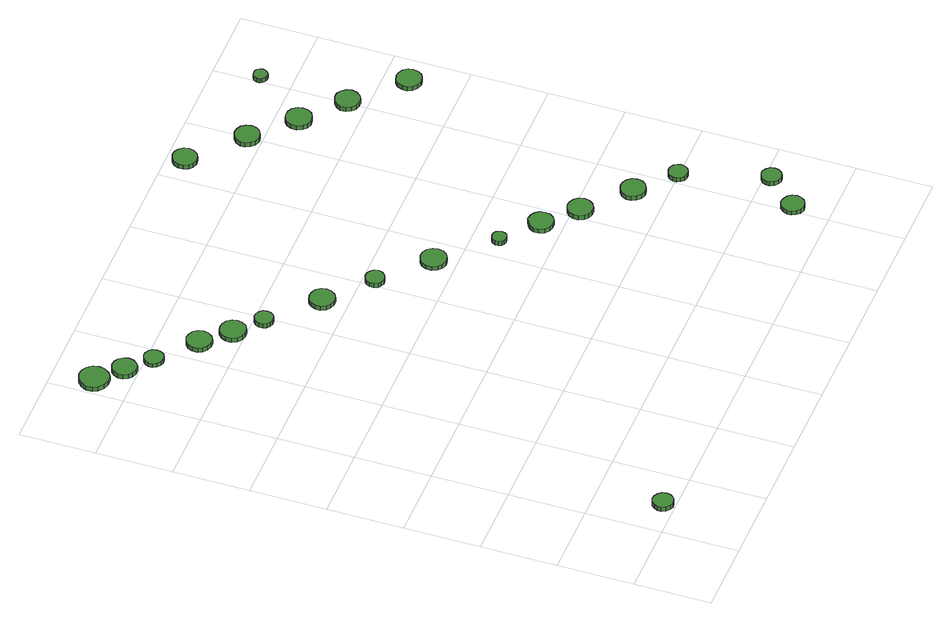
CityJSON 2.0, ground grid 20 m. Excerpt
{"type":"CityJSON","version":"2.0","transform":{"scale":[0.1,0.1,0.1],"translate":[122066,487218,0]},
"CityObjects":{
"tree1":{"type":"SolitaryVegetationObject","attributes":{"function":"something"},"geometry":[{"type":"MultiSurface","lod":"1","boundaries":[[[0,1,2,3,4,5,6,7,8,9,10,11,12,13,14]],[[15,16,17,18,19,20,21,22,23,24,25,26,27,28,29]],[[0,29,28,1]],[[1,28,27,2]],[[2,27,26,3]],[[3,26,25,4]],[[4,25,24,5]],[[5,24,23,6]],[[6,23,22,7]],[[7,22,21,8]],[[8,21,20,9]],[[9,20,19,10]],[[10,19,18,11]],[[11,18,17,12]],[[12,17,16,13]],[[13,16,15,14]],[[14,15,29,0]]]}]},
"tree2":{"type":"SolitaryVegetationObject","attributes":{"function":"something"},"geometry":[{"type":"MultiSurface","lod":"1","boundaries":[[[30,31,32,33,34,35,36,37,38,39,40,41,42,43,44]],[[45,46,47,48,49,50,51,52,53,54,55,56,57,58,59]],[[30,59,58,31]],[[31,58,57,32]],[[32,57,56,33]],[[33,56,55,34]],[[34,55,54,35]],[[35,54,53,36]],[[36,53,52,37]],[[37,52,51,38]],[[38,51,50,39]],[[39,50,49,40]],[[40,49,48,41]],[[41,48,47,42]],[[42,47,46,43]],[[43,46,45,44]],[[44,45,59,30]]]}]},
"tree3":{"type":"SolitaryVegetationObject","attributes":{"function":"something"},"geometry":[{"type":"MultiSurface","lod":"1","boundaries":[[[60,61,62,63,64,65,66,67,68,69,70,71,72,73,74]],[[75,76,77,78,79,80,81,82,83,84,85,86,87,88,89]],[[60,89,88,61]],[[61,88,87,62]],[[62,87,86,63]],[[63,86,85,64]],[[64,85,84,65]],[[65,84,83,66]],[[66,83,82,67]],[[67,82,81,68]],[[68,81,80,69]],[[69,80,79,70]],[[70,79,78,71]],[[71,78,77,72]],[[72,77,76,73]],[[73,76,75,74]],[[74,75,89,60]]]}]},
"tree4":{"type":"SolitaryVegetationObject","attributes":{"function":"something"},"geometry":[{"type":"MultiSurface","lod":"1","boundaries":[[[90,91,92,93,94,95,96,97,98,99,100,101,102,103,104]],[[105,106,107,108,109,110,111,112,113,114,115,116,117,118,119]],[[90,119,118,91]],[[91,118,117,92]],[[92,117,116,93]],[[93,116,115,94]],[[94,115,114,95]],[[95,114,113,96]],[[96,113,112,97]],[[97,112,111,98]],[[98,111,110,99]],[[99,110,109,100]],[[100,109,108,101]],[[101,108,107,102]],[[102,107,106,103]],[[103,106,105,104]],[[104,105,119,90]]]}]},
"tree5":{"type":"SolitaryVegetationObject","attributes":{"function":"something"},"geometry":[{"type":"MultiSurface","lod":"1","boundaries":[[[120,121,122,123,124,125,126,127,128,129,130,131,132,133,134]],[[135,136,137,138,139,140,141,142,143,144,145,146,147,148,149]],[[120,149,148,121]],[[121,148,147,122]],[[122,147,146,123]],[[123,146,145,124]],[[124,145,144,125]],[[125,144,143,126]],[[126,143,142,127]],[[127,142,141,128]],[[128,141,140,129]],[[129,140,139,130]],[[130,139,138,131]],[[131,138,137,132]],[[132,137,136,133]],[[133,136,135,134]],[[134,135,149,120]]]}]},
"tree6":{"type":"SolitaryVegetationObject","attributes":{"function":"something"},"geometry":[{"type":"MultiSurface","lod":"1","boundaries":[[[150,151,152,153,154,155,156,157,158,159,160,161,162,163,164]],[[165,166,167,168,169,170,171,172,173,174,175,176,177,178,179]],[[150,179,178,151]],[[151,178,177,152]],[[152,177,176,153]],[[153,176,175,154]],[[154,175,174,155]],[[155,174,173,156]],[[156,173,172,157]],[[157,172,171,158]],[[158,171,170,159]],[[159,170,169,160]],[[160,169,168,161]],[[161,168,167,162]],[[162,167,166,163]],[[163,166,165,164]],[[164,165,179,150]]]}]},
"tree7":{"type":"SolitaryVegetationObject","attributes":{"function":"something"},"geometry":[{"type":"MultiSurface","lod":"1","boundaries":[[[180,181,182,183,184,185,186,187,188,189,190,191,192,193,194]],[[195,196,197,198,199,200,201,202,203,204,205,206,207,208,209]],[[180,209,208,181]],[[181,208,207,182]],[[182,207,206,183]],[[183,206,205,184]],[[184,205,204,185]],[[185,204,203,186]],[[186,203,202,187]],[[187,202,201,188]],[[188,201,200,189]],[[189,200,199,190]],[[190,199,198,191]],[[191,198,197,192]],[[192,197,196,193]],[[193,196,195,194]],[[194,195,209,180]]]}]},
"tree8":{"type":"SolitaryVegetationObject","attributes":{"function":"something"},"geometry":[{"type":"MultiSurface","lod":"1","boundaries":[[[210,211,212,213,214,215,216,217,218,219,220,221,222,223,224]],[[225,226,227,228,229,230,231,232,233,234,235,236,237,238,239]],[[210,239,238,211]],[[211,238,237,212]],[[212,237,236,213]],[[213,236,235,214]],[[214,235,234,215]],[[215,234,233,216]],[[216,233,232,217]],[[217,232,231,218]],[[218,231,230,219]],[[219,230,229,220]],[[220,229,228,221]],[[221,228,227,222]],[[222,227,226,223]],[[223,226,225,224]],[[224,225,239,210]]]}]},
"tree9":{"type":"SolitaryVegetationObject","attributes":{"function":"something"},"geometry":[{"type":"MultiSurface","lod":"1","boundaries":[[[240,241,242,243,244,245,246,247,248,249,250,251,252,253,254]],[[255,256,257,258,259,260,261,262,263,264,265,266,267,268,269]],[[240,269,268,241]],[[241,268,267,242]],[[242,267,266,243]],[[243,266,265,244]],[[244,265,264,245]],[[245,264,263,246]],[[246,263,262,247]],[[247,262,261,248]],[[248,261,260,249]],[[249,260,259,250]],[[250,259,258,251]],[[251,258,257,252]],[[252,257,256,253]],[[253,256,255,254]],[[254,255,269,240]]]}]},
"tree10":{"type":"SolitaryVegetationObject","attributes":{"function":"something"},"geometry":[{"type":"MultiSurface","lod":"1","boundaries":[[[270,271,272,273,274,275,276,277,278,279,280,281,282,283,284]],[[285,286,287,288,289,290,291,292,293,294,295,296,297,298,299]],[[270,299,298,271]],[[271,298,297,272]],[[272,297,296,273]],[[273,296,295,274]],[[274,295,294,275]],[[275,294,293,276]],[[276,293,292,277]],[[277,292,291,278]],[[278,291,290,279]],[[279,290,289,280]],[[280,289,288,281]],[[281,288,287,282]],[[282,287,286,283]],[[283,286,285,284]],[[284,285,299,270]]]}]},
"tree11":{"type":"SolitaryVegetationObject","attributes":{"function":"something"},"geometry":[{"type":"MultiSurface","lod":"1","boundaries":[[[300,301,302,303,304,305,306,307,308,309,310,311,312,313,314]],[[315,316,317,318,319,320,321,322,323,324,325,326,327,328,329]],[[300,329,328,301]],[[301,328,327,302]],[[302,327,326,303]],[[303,326,325,304]],[[304,325,324,305]],[[305,324,323,306]],[[306,323,322,307]],[[307,322,321,308]],[[308,321,320,309]],[[309,320,319,310]],[[310,319,318,311]],[[311,318,317,312]],[[312,317,316,313]],[[313,316,315,314]],[[314,315,329,300]]]}]},
"tree12":{"type":"SolitaryVegetationObject","attributes":{"function":"something"},"geometry":[{"type":"MultiSurface","lod":"1","boundaries":[[[330,331,332,333,334,335,336,337,338,339,340,341,342,343,344]],[[345,346,347,348,349,350,351,352,353,354,355,356,357,358,359]],[[330,359,358,331]],[[331,358,357,332]],[[332,357,356,333]],[[333,356,355,334]],[[334,355,354,335]],[[335,354,353,336]],[[336,353,352,337]],[[337,352,351,338]],[[338,351,350,339]],[[339,350,349,340]],[[340,349,348,341]],[[341,348,347,342]],[[342,347,346,343]],[[343,346,345,344]],[[344,345,359,330]]]}]},
"tree13":{"type":"SolitaryVegetationObject","attributes":{"function":"something"},"geometry":[{"type":"MultiSurface","lod":"1","boundaries":[[[360,361,362,363,364,365,366,367,368,369,370,371,372,373,374]],[[375,376,377,378,379,380,381,382,383,384,385,386,387,388,389]],[[360,389,388,361]],[[361,388,387,362]],[[362,387,386,363]],[[363,386,385,364]],[[364,385,384,365]],[[365,384,383,366]],[[366,383,382,367]],[[367,382,381,368]],[[368,381,380,369]],[[369,380,379,370]],[[370,379,378,371]],[[371,378,377,372]],[[372,377,376,373]],[[373,376,375,374]],[[374,375,389,360]]]}]},
"tree14":{"type":"SolitaryVegetationObject","attributes":{"function":"something"},"geometry":[{"type":"MultiSurface","lod":"1","boundaries":[[[390,391,392,393,394,395,396,397,398,399,400,401,402,403,404]],[[405,406,407,408,409,410,411,412,413,414,415,416,417,418,419]],[[390,419,418,391]],[[391,418,417,392]],[[392,417,416,393]],[[393,416,415,394]],[[394,415,414,395]],[[395,414,413,396]],[[396,413,412,397]],[[397,412,411,398]],[[398,411,410,399]],[[399,410,409,400]],[[400,409,408,401]],[[401,408,407,402]],[[402,407,406,403]],[[403,406,405,404]],[[404,405,419,390]]]}]},
"tree15":{"type":"SolitaryVegetationObject","attributes":{"function":"something"},"geometry":[{"type":"MultiSurface","lod":"1","boundaries":[[[420,421,422,423,424,425,426,427,428,429,430,431,432,433,434]],[[435,436,437,438,439,440,441,442,443,444,445,446,447,448,449]],[[420,449,448,421]],[[421,448,447,422]],[[422,447,446,423]],[[423,446,445,424]],[[424,445,444,425]],[[425,444,443,426]],[[426,443,442,427]],[[427,442,441,428]],[[428,441,440,429]],[[429,440,439,430]],[[430,439,438,431]],[[431,438,437,432]],[[432,437,436,433]],[[433,436,435,434]],[[434,435,449,420]]]}]},
"tree16":{"type":"SolitaryVegetationObject","attributes":{"function":"something"},"geometry":[{"type":"MultiSurface","lod":"1","boundaries":[[[450,451,452,453,454,455,456,457,458,459,460,461,462,463,464]],[[465,466,467,468,469,470,471,472,473,474,475,476,477,478,479]],[[450,479,478,451]],[[451,478,477,452]],[[452,477,476,453]],[[453,476,475,454]],[[454,475,474,455]],[[455,474,473,456]],[[456,473,472,457]],[[457,472,471,458]],[[458,471,470,459]],[[459,470,469,460]],[[460,469,468,461]],[[461,468,467,462]],[[462,467,466,463]],[[463,466,465,464]],[[464,465,479,450]]]}]},
"tree17":{"type":"SolitaryVegetationObject","attributes":{"function":"something"},"geometry":[{"type":"MultiSurface","lod":"1","boundaries":[[[480,481,482,483,484,485,486,487,488,489,490,491,492,493,494]],[[495,496,497,498,499,500,501,502,503,504,505,506,507,508,509]],[[480,509,508,481]],[[481,508,507,482]],[[482,507,506,483]],[[483,506,505,484]],[[484,505,504,485]],[[485,504,503,486]],[[486,503,502,487]],[[487,502,501,488]],[[488,501,500,489]],[[489,500,499,490]],[[490,499,498,491]],[[491,498,497,492]],[[492,497,496,493]],[[493,496,495,494]],[[494,495,509,480]]]}]},
"tree18":{"type":"SolitaryVegetationObject","attributes":{"function":"something"},"geometry":[{"type":"MultiSurface","lod":"1","boundaries":[[[510,511,512,513,514,515,516,517,518,519,520,521,522,523,524]],[[525,526,527,528,529,530,531,532,533,534,535,536,537,538,539]],[[510,539,538,511]],[[511,538,537,512]],[[512,537,536,513]],[[513,536,535,514]],[[514,535,534,515]],[[515,534,533,516]],[[516,533,532,517]],[[517,532,531,518]],[[518,531,530,519]],[[519,530,529,520]],[[520,529,528,521]],[[521,528,527,522]],[[522,527,526,523]],[[523,526,525,524]],[[524,525,539,510]]]}]},
"tree19":{"type":"SolitaryVegetationObject","attributes":{"function":"something"},"geometry":[{"type":"MultiSurface","lod":"1","boundaries":[[[540,541,542,543,544,545,546,547,548,549,550,551,552,553,554]],[[555,556,557,558,559,560,561,562,563,564,565,566,567,568,569]],[[540,569,568,541]],[[541,568,567,542]],[[542,567,566,543]],[[543,566,565,544]],[[544,565,564,545]],[[545,564,563,546]],[[546,563,562,547]],[[547,562,561,548]],[[548,561,560,549]],[[549,560,559,550]],[[550,559,558,551]],[[551,558,557,552]],[[552,557,556,553]],[[553,556,555,554]],[[554,555,569,540]]]}]},
"tree20":{"type":"SolitaryVegetationObject","attributes":{"function":"something"},"geometry":[{"type":"MultiSurface","lod":"1","boundaries":[[[570,571,572,573,574,575,576,577,578,579,580,581,582,583,584]],[[585,586,587,588,589,590,591,592,593,594,595,596,597,598,599]],[[570,599,598,571]],[[571,598,597,572]],[[572,597,596,573]],[[573,596,595,574]],[[574,595,594,575]],[[575,594,593,576]],[[576,593,592,577]],[[577,592,591,578]],[[578,591,590,579]],[[579,590,589,580]],[[580,589,588,581]],[[581,588,587,582]],[[582,587,586,583]],[[583,586,585,584]],[[584,585,599,570]]]}]},
"tree21":{"type":"SolitaryVegetationObject","attributes":{"function":"something"},"geometry":[{"type":"MultiSurface","lod":"1","boundaries":[[[600,601,602,603,604,605,606,607,608,609,610,611,612,613,614]],[[615,616,617,618,619,620,621,622,623,624,625,626,627,628,629]],[[600,629,628,601]],[[601,628,627,602]],[[602,627,626,603]],[[603,626,625,604]],[[604,625,624,605]],[[605,624,623,606]],[[606,623,622,607]],[[607,622,621,608]],[[608,621,620,609]],[[609,620,619,610]],[[610,619,618,611]],[[611,618,617,612]],[[612,617,616,613]],[[613,616,615,614]],[[614,615,629,600]]]}]},
"tree22":{"type":"SolitaryVegetationObject","attributes":{"function":"something"},"geometry":[{"type":"MultiSurface","lod":"1","boundaries":[[[630,631,632,633,634,635,636,637,638,639,640,641,642,643,644]],[[645,646,647,648,649,650,651,652,653,654,655,656,657,658,659]],[[630,659,658,631]],[[631,658,657,632]],[[632,657,656,633]],[[633,656,655,634]],[[634,655,654,635]],[[635,654,653,636]],[[636,653,652,637]],[[637,652,651,638]],[[638,651,650,639]],[[639,650,649,640]],[[640,649,648,641]],[[641,648,647,642]],[[642,647,646,643]],[[643,646,645,644]],[[644,645,659,630]]]}]},
"tree23":{"type":"SolitaryVegetationObject","attributes":{"function":"something"},"geometry":[{"type":"MultiSurface","lod":"1","boundaries":[[[660,661,662,663,664,665,666,667,668,669,670,671,672,673,674]],[[675,676,677,678,679,680,681,682,683,684,685,686,687,688,689]],[[660,689,688,661]],[[661,688,687,662]],[[662,687,686,663]],[[663,686,685,664]],[[664,685,684,665]],[[665,684,683,666]],[[666,683,682,667]],[[667,682,681,668]],[[668,681,680,669]],[[669,680,679,670]],[[670,679,678,671]],[[671,678,677,672]],[[672,677,676,673]],[[673,676,675,674]],[[674,675,689,660]]]}]}
},
"vertices":[
[123,32,15],[121,43,15],[114,52,15],[105,58,15],[93,59,15],[83,55,15],[75,48,15],[70,38,15],[70,27,15],[75,16,15],[83,9,15],[93,5,15],[105,7,15],[114,12,15],[121,21,15],[121,21,2],[114,12,2],[105,7,2],[93,5,2],[83,9,2],[75,16,2],[70,27,2],[70,38,2],[75,48,2],[83,55,2],[93,59,2],[105,58,2],[114,52,2],[121,43,2],[123,32,2],
[82,1492,17],[79,1508,17],[69,1521,17],[55,1529,17],[39,1531,17],[24,1526,17],[12,1515,17],[5,1500,17],[5,1484,17],[12,1470,17],[24,1459,17],[39,1454,17],[55,1455,17],[69,1464,17],[79,1477,17],[79,1477,4],[69,1464,4],[55,1455,4],[39,1454,4],[24,1459,4],[12,1470,4],[5,1484,4],[5,1500,4],[12,1515,4],[24,1526,4],[39,1531,4],[55,1529,4],[69,1521,4],[79,1508,4],[82,1492,4],
[136,1435,16],[133,1448,16],[125,1459,16],[114,1465,16],[101,1467,16],[88,1463,16],[79,1454,16],[73,1442,16],[73,1429,16],[79,1417,16],[88,1408,16],[101,1404,16],[114,1405,16],[125,1412,16],[133,1422,16],[133,1422,3],[125,1412,3],[114,1405,3],[101,1404,3],[88,1408,3],[79,1417,3],[73,1429,3],[73,1442,3],[79,1454,3],[88,1463,3],[101,1467,3],[114,1465,3],[125,1459,3],[133,1448,3],[136,1435,3],
[188,1380,15],[186,1391,15],[180,1399,15],[170,1405,15],[160,1406,15],[150,1402,15],[142,1395,15],[137,1386,15],[137,1375,15],[142,1365,15],[150,1358,15],[160,1355,15],[170,1356,15],[180,1361,15],[186,1370,15],[186,1370,3],[180,1361,3],[170,1356,3],[160,1355,3],[150,1358,3],[142,1365,3],[137,1375,3],[137,1386,3],[142,1395,3],[150,1402,3],[160,1406,3],[170,1405,3],[180,1399,3],[186,1391,3],[188,1380,3],
[290,1296,17],[287,1309,17],[279,1320,17],[267,1327,17],[254,1329,17],[241,1324,17],[231,1315,17],[225,1303,17],[225,1289,17],[231,1277,17],[241,1268,17],[254,1264,17],[267,1265,17],[279,1272,17],[287,1283,17],[287,1283,4],[279,1272,4],[267,1265,4],[254,1264,4],[241,1268,4],[231,1277,4],[225,1289,4],[225,1303,4],[231,1315,4],[241,1324,4],[254,1329,4],[267,1327,4],[279,1320,4],[287,1309,4],[290,1296,4],
[355,1231,16],[352,1245,16],[344,1256,16],[332,1263,16],[318,1265,16],[305,1261,16],[294,1251,16],[288,1238,16],[288,1224,16],[294,1211,16],[305,1202,16],[318,1198,16],[332,1199,16],[344,1206,16],[352,1218,16],[352,1218,3],[344,1206,3],[332,1199,3],[318,1198,3],[305,1202,3],[294,1211,3],[288,1224,3],[288,1238,3],[294,1251,3],[305,1261,3],[318,1265,3],[332,1263,3],[344,1256,3],[352,1245,3],[355,1231,3],
[412,1175,15],[410,1185,15],[404,1193,15],[395,1198,15],[385,1199,15],[376,1196,15],[368,1189,15],[364,1180,15],[364,1170,15],[368,1161,15],[376,1154,15],[385,1151,15],[395,1152,15],[404,1157,15],[410,1165,15],[410,1165,2],[404,1157,2],[395,1152,2],[385,1151,2],[376,1154,2],[368,1161,2],[364,1170,2],[364,1180,2],[368,1189,2],[376,1196,2],[385,1199,2],[395,1198,2],[404,1193,2],[410,1185,2],[412,1175,2],
[537,1065,15],[534,1079,15],[526,1090,15],[514,1096,15],[501,1098,15],[488,1094,15],[478,1084,15],[472,1072,15],[472,1059,15],[478,1046,15],[488,1037,15],[501,1033,15],[514,1034,15],[526,1041,15],[534,1052,15],[534,1052,2],[526,1041,2],[514,1034,2],[501,1033,2],[488,1037,2],[478,1046,2],[472,1059,2],[472,1072,2],[478,1084,2],[488,1094,2],[501,1098,2],[514,1096,2],[526,1090,2],[534,1079,2],[537,1065,2],
[643,969,15],[641,979,15],[634,987,15],[626,992,15],[615,993,15],[606,990,15],[598,983,15],[594,974,15],[594,964,15],[598,954,15],[606,948,15],[615,944,15],[626,946,15],[634,951,15],[641,959,15],[641,959,2],[634,951,2],[626,946,2],[615,944,2],[606,948,2],[598,954,2],[594,964,2],[594,974,2],[598,983,2],[606,990,2],[615,993,2],[626,992,2],[634,987,2],[641,979,2],[643,969,2],
[767,858,14],[764,872,14],[756,883,14],[744,890,14],[730,892,14],[716,887,14],[706,878,14],[700,865,14],[700,851,14],[706,838,14],[716,829,14],[730,824,14],[744,826,14],[756,833,14],[764,844,14],[764,844,2],[756,833,2],[744,826,2],[730,824,2],[716,829,2],[706,838,2],[700,851,2],[700,865,2],[706,878,2],[716,887,2],[730,892,2],[744,890,2],[756,883,2],[764,872,2],[767,858,2],
[878,733,15],[876,740,15],[872,747,15],[865,751,15],[857,751,15],[849,749,15],[844,744,15],[840,736,15],[840,729,15],[844,721,15],[849,716,15],[857,714,15],[865,715,15],[872,718,15],[876,725,15],[876,725,2],[872,718,2],[865,715,2],[857,714,2],[849,716,2],[844,721,2],[840,729,2],[840,736,2],[844,744,2],[849,749,2],[857,751,2],[865,751,2],[872,747,2],[876,740,2],[878,733,2],
[979,656,15],[977,670,15],[969,680,15],[957,687,15],[944,689,15],[931,684,15],[921,675,15],[915,663,15],[915,650,15],[921,637,15],[931,628,15],[944,624,15],[957,625,15],[969,632,15],[977,643,15],[977,643,3],[969,632,3],[957,625,3],[944,624,3],[931,628,3],[921,637,3],[915,650,3],[915,663,3],[921,675,3],[931,684,3],[944,689,3],[957,687,3],[969,680,3],[977,670,3],[979,656,3],
[1059,582,15],[1056,596,15],[1048,606,15],[1036,613,15],[1023,615,15],[1010,610,15],[1000,601,15],[994,589,15],[994,576,15],[1000,563,15],[1010,554,15],[1023,550,15],[1036,551,15],[1048,558,15],[1056,569,15],[1056,569,2],[1048,558,2],[1036,551,2],[1023,550,2],[1010,554,2],[1000,563,2],[994,576,2],[994,589,2],[1000,601,2],[1010,610,2],[1023,615,2],[1036,613,2],[1048,606,2],[1056,596,2],[1059,582,2],
[1241,96,19],[1238,108,19],[1231,118,19],[1220,124,19],[1208,126,19],[1196,122,19],[1187,113,19],[1182,102,19],[1182,90,19],[1187,79,19],[1196,70,19],[1208,66,19],[1220,68,19],[1231,74,19],[1238,84,19],[1238,84,7],[1231,74,7],[1220,68,7],[1208,66,7],[1196,70,7],[1187,79,7],[1182,90,7],[1182,102,7],[1187,113,7],[1196,122,7],[1208,126,7],[1220,124,7],[1231,118,7],[1238,108,7],[1241,96,7],
[1168,484,16],[1165,497,16],[1157,508,16],[1145,515,16],[1132,516,16],[1119,512,16],[1109,503,16],[1103,490,16],[1103,477,16],[1109,465,16],[1119,456,16],[1132,451,16],[1145,453,16],[1157,460,16],[1165,470,16],[1165,470,3],[1157,460,3],[1145,453,3],[1132,451,3],[1119,456,3],[1109,465,3],[1103,477,3],[1103,490,3],[1109,503,3],[1119,512,3],[1132,516,3],[1145,515,3],[1157,508,3],[1165,497,3],[1168,484,3],
[903,1555,14],[900,1568,14],[892,1578,14],[881,1585,14],[868,1586,14],[855,1582,14],[846,1573,14],[840,1561,14],[840,1548,14],[846,1536,14],[855,1527,14],[868,1523,14],[881,1525,14],[892,1531,14],[900,1542,14],[900,1542,1],[892,1531,1],[881,1525,1],[868,1523,1],[855,1527,1],[846,1536,1],[840,1548,1],[840,1561,1],[846,1573,1],[855,1582,1],[868,1586,1],[881,1585,1],[892,1578,1],[900,1568,1],[903,1555,1],
[1315,180,20],[1313,191,20],[1306,199,20],[1297,205,20],[1286,206,20],[1276,202,20],[1268,195,20],[1264,185,20],[1264,175,20],[1268,165,20],[1276,158,20],[1286,154,20],[1297,155,20],[1306,161,20],[1313,169,20],[1313,169,7],[1306,161,7],[1297,155,7],[1286,154,7],[1276,158,7],[1268,165,7],[1264,175,7],[1264,185,7],[1268,195,7],[1276,202,7],[1286,206,7],[1297,205,7],[1306,199,7],[1313,191,7],[1315,180,7],
[1250,400,19],[1248,410,19],[1242,418,19],[1233,423,19],[1223,424,19],[1213,421,19],[1205,414,19],[1201,405,19],[1201,394,19],[1205,385,19],[1213,378,19],[1223,375,19],[1233,376,19],[1242,381,19],[1248,389,19],[1248,389,6],[1242,381,6],[1233,376,6],[1223,375,6],[1213,378,6],[1205,385,6],[1201,394,6],[1201,405,6],[1205,414,6],[1213,421,6],[1223,424,6],[1233,423,6],[1242,418,6],[1248,410,6],[1250,400,6],
[1030,1438,16],[1027,1451,16],[1019,1462,16],[1007,1469,16],[994,1470,16],[981,1466,16],[971,1457,16],[965,1445,16],[965,1431,16],[971,1419,16],[981,1410,16],[994,1406,16],[1007,1407,16],[1019,1414,16],[1027,1425,16],[1027,1425,3],[1019,1414,3],[1007,1407,3],[994,1406,3],[981,1410,3],[971,1419,3],[965,1431,3],[965,1445,3],[971,1457,3],[981,1466,3],[994,1470,3],[1007,1469,3],[1019,1462,3],[1027,1451,3],[1030,1438,3],
[1134,1341,15],[1131,1354,15],[1123,1366,15],[1110,1373,15],[1096,1374,15],[1083,1370,15],[1073,1361,15],[1067,1348,15],[1067,1334,15],[1073,1321,15],[1083,1311,15],[1096,1307,15],[1110,1309,15],[1123,1316,15],[1131,1327,15],[1131,1327,2],[1123,1316,2],[1110,1309,2],[1096,1307,2],[1083,1311,2],[1073,1321,2],[1067,1334,2],[1067,1348,2],[1073,1361,2],[1083,1370,2],[1096,1374,2],[1110,1373,2],[1123,1366,2],[1131,1354,2],[1134,1341,2],
[1235,1251,15],[1232,1264,15],[1224,1275,15],[1212,1282,15],[1199,1283,15],[1186,1279,15],[1176,1270,15],[1170,1258,15],[1170,1244,15],[1176,1232,15],[1186,1223,15],[1199,1219,15],[1212,1220,15],[1224,1227,15],[1232,1238,15],[1232,1238,2],[1224,1227,2],[1212,1220,2],[1199,1219,2],[1186,1223,2],[1176,1232,2],[1170,1244,2],[1170,1258,2],[1176,1270,2],[1186,1279,2],[1199,1283,2],[1212,1282,2],[1224,1275,2],[1232,1264,2],[1235,1251,2],
[1232,1481,16],[1230,1489,16],[1226,1495,16],[1220,1498,16],[1212,1499,16],[1205,1497,16],[1199,1492,16],[1196,1485,16],[1196,1477,16],[1199,1471,16],[1205,1466,16],[1212,1463,16],[1220,1464,16],[1226,1468,16],[1230,1474,16],[1230,1474,3],[1226,1468,3],[1220,1464,3],[1212,1463,3],[1205,1466,3],[1199,1471,3],[1196,1477,3],[1196,1485,3],[1199,1492,3],[1205,1497,3],[1212,1499,3],[1220,1498,3],[1226,1495,3],[1230,1489,3],[1232,1481,3],
[1359,1136,13],[1356,1149,13],[1348,1160,13],[1336,1166,13],[1323,1168,13],[1310,1164,13],[1300,1155,13],[1294,1142,13],[1294,1129,13],[1300,1116,13],[1310,1107,13],[1323,1103,13],[1336,1105,13],[1348,1111,13],[1356,1122,13],[1356,1122,0],[1348,1111,0],[1336,1105,0],[1323,1103,0],[1310,1107,0],[1300,1116,0],[1294,1129,0],[1294,1142,0],[1300,1155,0],[1310,1164,0],[1323,1168,0],[1336,1166,0],[1348,1160,0],[1356,1149,0],[1359,1136,0]
]}
